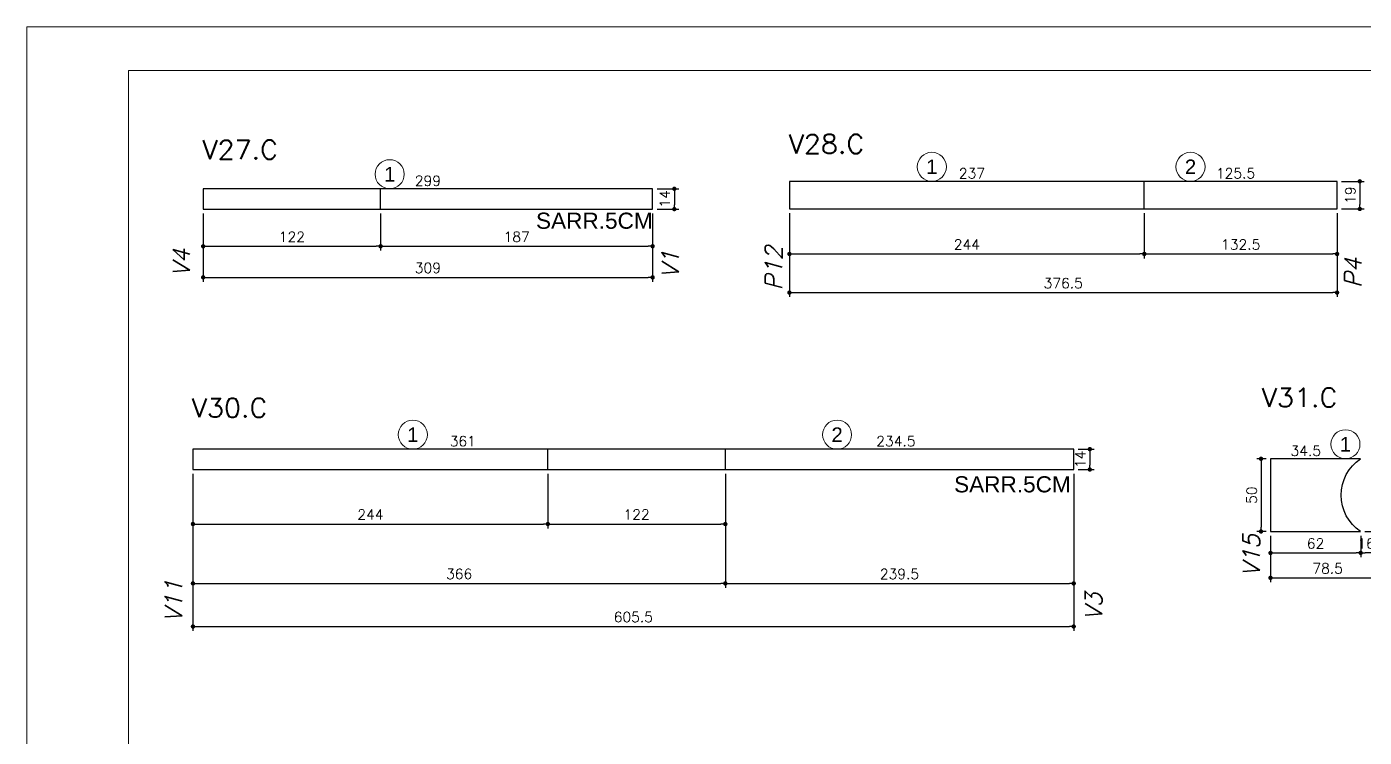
# Model space of a CAD drawing. Extents: x -20676 to 4767, y -817 to 13976.
# Drawn here: x -17506 to -16587, y 5793 to 6282 of the extents above; entities that cross this region are included whole.
import ezdxf
from ezdxf.enums import TextEntityAlignment as Align

# ---------------------------------------------------------------- set-up
doc = ezdxf.new("R2010")
doc.units = 0
doc.header["$PDMODE"] = 2
doc.header["$PDSIZE"] = 10
doc.layers.get('0').update_dxf_attribs({"lineweight": 13})
doc.layers.get('Defpoints').update_dxf_attribs({"lineweight": 13})
for name, color, linetype in [('Cota Sarrafo', 180, 'Continuous'), ('Painéis', 200, 'Continuous'), ('TEXTO_GERAL', 7, 'Continuous')]:
    doc.layers.add(name, color=color, linetype=linetype)
for name, color, linetype, lineweight in [('cotas', 4, 'Continuous', 13), ('FOLHA MB', 7, 'Continuous', 13), ('Romaneio', 1, 'Continuous', 13), ('texto de viga', 7, 'Continuous', 13)]:
    doc.layers.add(name, color=color, linetype=linetype, lineweight=lineweight)
doc.styles.add('ARIAL', font='arial.ttf', dxfattribs={"oblique": 15, "height": 25})
doc.styles.add('MB_C02', font='arial.ttf', dxfattribs={"height": 2})
doc.styles.add('MB_C03', font='arial.ttf', dxfattribs={"height": 2.5})
doc.styles.add('MB_C04', font='arial.ttf', dxfattribs={"height": 6})
doc.styles.add('REGUA-120', font='ROMANS.shx', dxfattribs={"height": 15})
doc.styles.add('ROMANS', font='romans.shx')
doc.dimstyles.new('PAINEL', dxfattribs={"dimtxt": 7, "dimasz": 3, "dimexe": 3, "dimexo": 3, "dimgap": 3, "dimtad": 1, "dimdec": 1, "dimzin": 12, "dimdsep": 46, "dimtxsty": 'ROMANS', "dimblk": 'DOT', "dimcen": 0, "dimclrd": 4, "dimclre": 4, "dimclrt": 240, "dimadec": 1, "dimazin": 3, "dimtfac": 1, "dimtdec": 1, "dimtmove": 0, "dimatfit": 3, "dimfxl": 0, "dimtolj": 1, "dimtzin": 12, "dimarcsym": 0})
doc.dimstyles.new('projeto2', dxfattribs={"dimtxt": 7, "dimasz": 5, "dimexe": 1.25, "dimexo": 2.5, "dimgap": 2, "dimtad": 1, "dimdec": 1, "dimdsep": 46, "dimtxsty": 'ROMANS', "dimblk": 'OBLIQUE', "dimcen": 10, "dimdle": 1, "dimse1": 1, "dimse2": 1, "dimsd1": 1, "dimsd2": 1, "dimclrd": 256, "dimclre": 256, "dimclrt": 3, "dimadec": 0, "dimazin": 0, "dimtfac": 1, "dimtdec": 1, "dimtmove": 0, "dimatfit": 3, "dimldrblk": 'OBLIQUE', "dimfxl": 0, "dimlwd": -1, "dimlwe": -1, "dimarcsym": 0})

# ---------------------------------------------------------------- blocks, each defined once
blk = doc.blocks.new('A$Ceb89ac90')
at = {"color": 1}
for points in [[(0, 1199.94), (0, 149.94), (1485.02, 149.94), (1485.02, 1199.94)], [(70, 1169.94), (70, 179.94), (1455.02, 179.94), (1455.02, 1169.94)]]:
    blk.add_lwpolyline(points, close=True, dxfattribs=at)
at = {"color": 5}
for tag, p, height, style in [('CLIENTE', (449.73, 328.83), 12.63, 'MB_C03'), ('REV_05', (1103.14, 338.08), 10.1, 'MB_C02'), ('DATA_REV_05', (1151.54, 337.91), 10.1, 'MB_C02'), ('INFO_REV_05', (1228.12, 337.91), 10.1, 'MB_C02'), ('FASE', (924.57, 320.46), 10.1, 'MB_C02'), ('REV_04', (1103.14, 312.82), 10.1, 'MB_C02'), ('DATA_REV_04', (1151.54, 312.66), 10.1, 'MB_C02'), ('INFO_REV_04', (1228.12, 312.66), 10.1, 'MB_C02'), ('PROJETISTA', (767.99, 285.11), 10.1, 'MB_C02'), ('DATA', (924.57, 285.11), 10.1, 'MB_C02'), ('REV_03', (1103.14, 287.57), 10.1, 'MB_C02'), ('DATA_REV_03', (1151.54, 287.4), 10.1, 'MB_C02'), ('INFO_REV_03', (1228.12, 287.4), 10.1, 'MB_C02'), ('OBRA', (449.73, 273.34), 12.63, 'MB_C03'), ('REV_02', (1103.14, 262.31), 10.1, 'MB_C02'), ('DATA_REV_02', (1151.54, 262.15), 10.1, 'MB_C02'), ('INFO_REV_02', (1228.12, 262.15), 10.1, 'MB_C02'), ('ESC', (924.57, 251.76), 10.1, 'MB_C02'), ('COR', (1010.47, 251.76), 10.1, 'MB_C02'), ('REV_01', (1103.14, 237.06), 10.1, 'MB_C02'), ('DATA_REV_01', (1151.54, 236.89), 10.1, 'MB_C02'), ('INFO_REV_01', (1228.12, 236.89), 10.1, 'MB_C02'), ('PAVIMENTO', (449.73, 215.3), 12.63, 'MB_C03'), ('FL', (1018.09, 194.68), 30.31, 'MB_C04'), ('REV_00', (1103.14, 211.8), 10.1, 'MB_C02'), ('DATA_REV_00', (1151.54, 211.64), 10.1, 'MB_C02'), ('EMISSÃO_INICIAL', (1228.12, 211.64), 10.1, 'MB_C02'), ('REV', (944.1, 205.03), 12.63, 'MB_C03')]:
    blk.add_attdef(tag, p, '', height=height, dxfattribs=dict(at, style=style))
at = {"color": 6, "style": 'MB_C02'}
for tag, p in [('ENDEREÇO_CLIENTE', (449.73, 307.83)), ('ENDEREÇO_OBRA', (449.73, 252.69)), ('TIPO_DE_PROJETO', (449.73, 192.28))]:
    blk.add_attdef(tag, p, '', height=10.1, dxfattribs=at)
blk = doc.blocks.new('_Dot')
at = {"color": 0, "linetype": 'ByBlock', "lineweight": -2}
blk.add_line((-0.5, 0), (-1, 0), dxfattribs=at)
at = {"color": 0, "linetype": 'ByBlock', "const_width": 0.5}
blk.add_lwpolyline([(-0.25, 0, 1), (0.25, 0, 1)], format="xyb", close=True, dxfattribs=at)
blk = doc.blocks.new('*D1542')
at = {"layer": 'cotas', "color": 4, "lineweight": -2, "transparency": 16777216}
for p, q in [((-17385.11, 6153.79), (-17385.11, 6106.83)), ((-17076.11, 6153.79), (-17076.11, 6106.83)), ((-17382.11, 6109.83), (-17079.11, 6109.83))]:
    blk.add_line(p, q, dxfattribs=at)
at = {"layer": 'Defpoints', "color": 0, "transparency": 16777216}
for p in [(-17385.11, 6156.79), (-17076.11, 6156.79), (-17076.11, 6109.83)]:
    blk.add_point(p, dxfattribs=at)
at = {"layer": 'cotas', "color": 4, "lineweight": -2, "transparency": 16777216, "xscale": 3, "yscale": 3, "zscale": 3, "rotation": 180}
blk.add_blockref('_Dot', (-17385.11, 6109.83), dxfattribs=at)
at = {"layer": 'cotas', "color": 4, "lineweight": -2, "transparency": 16777216, "xscale": 3, "yscale": 3, "zscale": 3}
blk.add_blockref('_Dot', (-17076.11, 6109.83), dxfattribs=at)
at = {"layer": 'cotas', "color": 240, "transparency": 16777216, "insert": (-17230.61, 6116.33), "char_height": 7, "attachment_point": 5, "style": 'ROMANS'}
blk.add_mtext('\\A1;309', dxfattribs=at)
blk = doc.blocks.new('*D1543')
at = {"layer": 'cotas', "color": 4, "lineweight": -2, "transparency": 16777216}
for p, q in [((-17073.11, 6170.79), (-17058.18, 6170.79)), ((-17061.18, 6167.79), (-17061.18, 6159.79)), ((-17073.11, 6156.79), (-17058.18, 6156.79))]:
    blk.add_line(p, q, dxfattribs=at)
at = {"layer": 'Defpoints', "color": 0, "transparency": 16777216}
for p in [(-17076.11, 6170.79), (-17076.11, 6156.79), (-17061.18, 6156.79)]:
    blk.add_point(p, dxfattribs=at)
at = {"layer": 'cotas', "color": 4, "lineweight": -2, "transparency": 16777216, "xscale": 3, "yscale": 3, "zscale": 3}
for p, rotation in [((-17061.18, 6170.79), 90), ((-17061.18, 6156.79), 270)]:
    blk.add_blockref('_Dot', p, dxfattribs=dict(at, rotation=rotation))
at = {"layer": 'cotas', "color": 240, "transparency": 16777216, "insert": (-17067.68, 6163.79), "char_height": 7, "attachment_point": 5, "rotation": 90, "style": 'ROMANS'}
blk.add_mtext('\\A1;14', dxfattribs=at)
blk = doc.blocks.new('*D1544')
at = {"layer": 'cotas', "color": 4, "lineweight": -2, "transparency": 16777216}
for p, q in [((-17385.11, 6153.79), (-17385.11, 6128.23)), ((-17263.11, 6153.79), (-17263.11, 6128.23)), ((-17382.11, 6131.23), (-17266.11, 6131.23))]:
    blk.add_line(p, q, dxfattribs=at)
at = {"layer": 'Defpoints', "color": 0, "transparency": 16777216}
for p in [(-17385.11, 6156.79), (-17263.11, 6156.79), (-17263.11, 6131.23)]:
    blk.add_point(p, dxfattribs=at)
at = {"layer": 'cotas', "color": 4, "lineweight": -2, "transparency": 16777216, "xscale": 3, "yscale": 3, "zscale": 3, "rotation": 180}
blk.add_blockref('_Dot', (-17385.11, 6131.23), dxfattribs=at)
at = {"layer": 'cotas', "color": 4, "lineweight": -2, "transparency": 16777216, "xscale": 3, "yscale": 3, "zscale": 3}
blk.add_blockref('_Dot', (-17263.11, 6131.23), dxfattribs=at)
at = {"layer": 'cotas', "color": 240, "transparency": 16777216, "insert": (-17324.11, 6137.73), "char_height": 7, "attachment_point": 5, "style": 'ROMANS'}
blk.add_mtext('\\A1;122', dxfattribs=at)
blk = doc.blocks.new('*D1545')
at = {"layer": 'cotas', "color": 4, "lineweight": -2, "transparency": 16777216}
for p, q in [((-17263.11, 6153.79), (-17263.11, 6128.23)), ((-17076.11, 6153.79), (-17076.11, 6128.23)), ((-17260.11, 6131.23), (-17079.11, 6131.23))]:
    blk.add_line(p, q, dxfattribs=at)
at = {"layer": 'Defpoints', "color": 0, "transparency": 16777216}
for p in [(-17263.11, 6156.79), (-17076.11, 6156.79), (-17076.11, 6131.23)]:
    blk.add_point(p, dxfattribs=at)
at = {"layer": 'cotas', "color": 4, "lineweight": -2, "transparency": 16777216, "xscale": 3, "yscale": 3, "zscale": 3, "rotation": 180}
blk.add_blockref('_Dot', (-17263.11, 6131.23), dxfattribs=at)
at = {"layer": 'cotas', "color": 4, "lineweight": -2, "transparency": 16777216, "xscale": 3, "yscale": 3, "zscale": 3}
blk.add_blockref('_Dot', (-17076.11, 6131.23), dxfattribs=at)
at = {"layer": 'cotas', "color": 240, "transparency": 16777216, "insert": (-17169.61, 6137.73), "char_height": 7, "attachment_point": 5, "style": 'ROMANS'}
blk.add_mtext('\\A1;187', dxfattribs=at)
blk = doc.blocks.new('*D1546')
at = {"layer": 'Defpoints', "color": 0, "transparency": 16777216}
for p in [(-17380.11, 6170.79), (-17081.11, 6170.79), (-17081.11, 6170.79)]:
    blk.add_point(p, dxfattribs=at)
at = {"layer": 'Cota Sarrafo', "color": 3, "transparency": 16777216, "insert": (-17230.61, 6176.29), "char_height": 7, "attachment_point": 5, "style": 'ROMANS'}
blk.add_mtext('299', dxfattribs=at)
blk = doc.blocks.new('_OBLIQUE')
at = {"color": 0, "linetype": 'ByBlock', "lineweight": -2}
for p, q in [((0, 0), (-1, 0)), ((-0.5, -0.5), (0.5, 0.5))]:
    blk.add_line(p, q, dxfattribs=at)
blk = doc.blocks.new('*D1547')
at = {"layer": 'cotas', "color": 4, "lineweight": -2, "transparency": 16777216}
for p, q in [((-16982.09, 6153.9), (-16982.09, 6096.35)), ((-16605.59, 6153.9), (-16605.59, 6096.35)), ((-16979.09, 6099.35), (-16608.59, 6099.35))]:
    blk.add_line(p, q, dxfattribs=at)
at = {"layer": 'Defpoints', "color": 0, "transparency": 16777216}
for p in [(-16982.09, 6156.9), (-16605.59, 6156.9), (-16605.59, 6099.35)]:
    blk.add_point(p, dxfattribs=at)
at = {"layer": 'cotas', "color": 4, "lineweight": -2, "transparency": 16777216, "xscale": 3, "yscale": 3, "zscale": 3, "rotation": 180}
blk.add_blockref('_Dot', (-16982.09, 6099.35), dxfattribs=at)
at = {"layer": 'cotas', "color": 4, "lineweight": -2, "transparency": 16777216, "xscale": 3, "yscale": 3, "zscale": 3}
blk.add_blockref('_Dot', (-16605.59, 6099.35), dxfattribs=at)
at = {"layer": 'cotas', "color": 240, "transparency": 16777216, "insert": (-16793.84, 6105.85), "char_height": 7, "attachment_point": 5, "style": 'ROMANS'}
blk.add_mtext('\\A1;376.5', dxfattribs=at)
blk = doc.blocks.new('*D1548')
at = {"layer": 'cotas', "color": 4, "lineweight": -2, "transparency": 16777216}
for p, q in [((-16982.09, 6153.9), (-16982.09, 6122.93)), ((-16738.09, 6153.9), (-16738.09, 6122.93)), ((-16979.09, 6125.93), (-16741.09, 6125.93))]:
    blk.add_line(p, q, dxfattribs=at)
at = {"layer": 'Defpoints', "color": 0, "transparency": 16777216}
for p in [(-16982.09, 6156.9), (-16738.09, 6156.9), (-16738.09, 6125.93)]:
    blk.add_point(p, dxfattribs=at)
at = {"layer": 'cotas', "color": 4, "lineweight": -2, "transparency": 16777216, "xscale": 3, "yscale": 3, "zscale": 3, "rotation": 180}
blk.add_blockref('_Dot', (-16982.09, 6125.93), dxfattribs=at)
at = {"layer": 'cotas', "color": 4, "lineweight": -2, "transparency": 16777216, "xscale": 3, "yscale": 3, "zscale": 3}
blk.add_blockref('_Dot', (-16738.09, 6125.93), dxfattribs=at)
at = {"layer": 'cotas', "color": 240, "transparency": 16777216, "insert": (-16860.09, 6132.43), "char_height": 7, "attachment_point": 5, "style": 'ROMANS'}
blk.add_mtext('\\A1;244', dxfattribs=at)
blk = doc.blocks.new('*D1549')
at = {"layer": 'cotas', "color": 4, "lineweight": -2, "transparency": 16777216}
for p, q in [((-16738.09, 6153.9), (-16738.09, 6122.93)), ((-16605.59, 6153.9), (-16605.59, 6122.93)), ((-16735.09, 6125.93), (-16608.59, 6125.93))]:
    blk.add_line(p, q, dxfattribs=at)
at = {"layer": 'Defpoints', "color": 0, "transparency": 16777216}
for p in [(-16738.09, 6156.9), (-16605.59, 6156.9), (-16605.59, 6125.93)]:
    blk.add_point(p, dxfattribs=at)
at = {"layer": 'cotas', "color": 4, "lineweight": -2, "transparency": 16777216, "xscale": 3, "yscale": 3, "zscale": 3, "rotation": 180}
blk.add_blockref('_Dot', (-16738.09, 6125.93), dxfattribs=at)
at = {"layer": 'cotas', "color": 4, "lineweight": -2, "transparency": 16777216, "xscale": 3, "yscale": 3, "zscale": 3}
blk.add_blockref('_Dot', (-16605.59, 6125.93), dxfattribs=at)
at = {"layer": 'cotas', "color": 240, "transparency": 16777216, "insert": (-16671.84, 6132.43), "char_height": 7, "attachment_point": 5, "style": 'ROMANS'}
blk.add_mtext('\\A1;132.5', dxfattribs=at)
blk = doc.blocks.new('*D1550')
at = {"layer": 'cotas', "color": 4, "lineweight": -2, "transparency": 16777216}
for p, q in [((-16602.59, 6175.9), (-16586.94, 6175.9)), ((-16589.94, 6172.9), (-16589.94, 6159.9)), ((-16602.59, 6156.9), (-16586.94, 6156.9))]:
    blk.add_line(p, q, dxfattribs=at)
at = {"layer": 'Defpoints', "color": 0, "transparency": 16777216}
for p in [(-16605.59, 6175.9), (-16605.59, 6156.9), (-16589.94, 6156.9)]:
    blk.add_point(p, dxfattribs=at)
at = {"layer": 'cotas', "color": 4, "lineweight": -2, "transparency": 16777216, "xscale": 3, "yscale": 3, "zscale": 3}
for p, rotation in [((-16589.94, 6175.9), 90), ((-16589.94, 6156.9), 270)]:
    blk.add_blockref('_Dot', p, dxfattribs=dict(at, rotation=rotation))
at = {"layer": 'cotas', "color": 240, "transparency": 16777216, "insert": (-16596.44, 6166.4), "char_height": 7, "attachment_point": 5, "rotation": 90, "style": 'ROMANS'}
blk.add_mtext('\\A1;19', dxfattribs=at)
blk = doc.blocks.new('*D1551')
at = {"layer": 'Defpoints', "color": 0, "transparency": 16777216}
for p in [(-16975.09, 6175.9), (-16738.09, 6175.9), (-16738.09, 6175.9)]:
    blk.add_point(p, dxfattribs=at)
at = {"layer": 'Cota Sarrafo', "color": 3, "transparency": 16777216, "insert": (-16856.59, 6181.4), "char_height": 7, "attachment_point": 5, "style": 'ROMANS'}
blk.add_mtext('237', dxfattribs=at)
blk = doc.blocks.new('*D1552')
at = {"layer": 'Defpoints', "color": 0, "transparency": 16777216}
for p in [(-16738.09, 6175.9), (-16612.59, 6175.9), (-16612.59, 6175.9)]:
    blk.add_point(p, dxfattribs=at)
at = {"layer": 'Cota Sarrafo', "color": 3, "transparency": 16777216, "insert": (-16675.34, 6181.4), "char_height": 7, "attachment_point": 5, "style": 'ROMANS'}
blk.add_mtext('125.5', dxfattribs=at)
blk = doc.blocks.new('*D1556')
at = {"layer": 'cotas', "color": 4, "lineweight": -2, "transparency": 16777216}
for p, q in [((-17392.13, 5974.63), (-17392.13, 5866.66)), ((-16786.63, 5974.63), (-16786.63, 5866.66)), ((-17389.13, 5869.66), (-16789.63, 5869.66))]:
    blk.add_line(p, q, dxfattribs=at)
at = {"layer": 'Defpoints', "color": 0, "transparency": 16777216}
for p in [(-17392.13, 5977.63), (-16786.63, 5977.63), (-16786.63, 5869.66)]:
    blk.add_point(p, dxfattribs=at)
at = {"layer": 'cotas', "color": 4, "lineweight": -2, "transparency": 16777216, "xscale": 3, "yscale": 3, "zscale": 3, "rotation": 180}
blk.add_blockref('_Dot', (-17392.13, 5869.66), dxfattribs=at)
at = {"layer": 'cotas', "color": 4, "lineweight": -2, "transparency": 16777216, "xscale": 3, "yscale": 3, "zscale": 3}
blk.add_blockref('_Dot', (-16786.63, 5869.66), dxfattribs=at)
at = {"layer": 'cotas', "color": 240, "transparency": 16777216, "insert": (-17089.38, 5876.16), "char_height": 7, "attachment_point": 5, "style": 'ROMANS'}
blk.add_mtext('\\A1;605.5', dxfattribs=at)
blk = doc.blocks.new('*D1557')
at = {"layer": 'cotas', "color": 4, "lineweight": -2, "transparency": 16777216}
for p, q in [((-16783.63, 5991.63), (-16772.56, 5991.63)), ((-16775.56, 5988.63), (-16775.56, 5980.63)), ((-16783.63, 5977.63), (-16772.56, 5977.63))]:
    blk.add_line(p, q, dxfattribs=at)
at = {"layer": 'Defpoints', "color": 0, "transparency": 16777216}
for p in [(-16786.63, 5991.63), (-16786.63, 5977.63), (-16775.56, 5977.63)]:
    blk.add_point(p, dxfattribs=at)
at = {"layer": 'cotas', "color": 4, "lineweight": -2, "transparency": 16777216, "xscale": 3, "yscale": 3, "zscale": 3}
for p, rotation in [((-16775.56, 5991.63), 90), ((-16775.56, 5977.63), 270)]:
    blk.add_blockref('_Dot', p, dxfattribs=dict(at, rotation=rotation))
at = {"layer": 'cotas', "color": 240, "transparency": 16777216, "insert": (-16782.06, 5984.63), "char_height": 7, "attachment_point": 5, "rotation": 90, "style": 'ROMANS'}
blk.add_mtext('\\A1;14', dxfattribs=at)
blk = doc.blocks.new('*D1558')
at = {"layer": 'cotas', "color": 4, "lineweight": -2, "transparency": 16777216}
for p, q in [((-17392.13, 5974.63), (-17392.13, 5937.16)), ((-17148.13, 5974.63), (-17148.13, 5937.16)), ((-17389.13, 5940.16), (-17151.13, 5940.16))]:
    blk.add_line(p, q, dxfattribs=at)
at = {"layer": 'Defpoints', "color": 0, "transparency": 16777216}
for p in [(-17392.13, 5977.63), (-17148.13, 5977.63), (-17148.13, 5940.16)]:
    blk.add_point(p, dxfattribs=at)
at = {"layer": 'cotas', "color": 4, "lineweight": -2, "transparency": 16777216, "xscale": 3, "yscale": 3, "zscale": 3, "rotation": 180}
blk.add_blockref('_Dot', (-17392.13, 5940.16), dxfattribs=at)
at = {"layer": 'cotas', "color": 4, "lineweight": -2, "transparency": 16777216, "xscale": 3, "yscale": 3, "zscale": 3}
blk.add_blockref('_Dot', (-17148.13, 5940.16), dxfattribs=at)
at = {"layer": 'cotas', "color": 240, "transparency": 16777216, "insert": (-17270.13, 5946.66), "char_height": 7, "attachment_point": 5, "style": 'ROMANS'}
blk.add_mtext('\\A1;244', dxfattribs=at)
blk = doc.blocks.new('*D1559')
at = {"layer": 'cotas', "color": 4, "lineweight": -2, "transparency": 16777216}
for p, q in [((-17148.13, 5974.63), (-17148.13, 5937.16)), ((-17026.13, 5974.63), (-17026.13, 5937.16)), ((-17145.13, 5940.16), (-17029.13, 5940.16))]:
    blk.add_line(p, q, dxfattribs=at)
at = {"layer": 'Defpoints', "color": 0, "transparency": 16777216}
for p in [(-17148.13, 5977.63), (-17026.13, 5977.63), (-17026.13, 5940.16)]:
    blk.add_point(p, dxfattribs=at)
at = {"layer": 'cotas', "color": 4, "lineweight": -2, "transparency": 16777216, "xscale": 3, "yscale": 3, "zscale": 3, "rotation": 180}
blk.add_blockref('_Dot', (-17148.13, 5940.16), dxfattribs=at)
at = {"layer": 'cotas', "color": 4, "lineweight": -2, "transparency": 16777216, "xscale": 3, "yscale": 3, "zscale": 3}
blk.add_blockref('_Dot', (-17026.13, 5940.16), dxfattribs=at)
at = {"layer": 'cotas', "color": 240, "transparency": 16777216, "insert": (-17087.13, 5946.66), "char_height": 7, "attachment_point": 5, "style": 'ROMANS'}
blk.add_mtext('\\A1;122', dxfattribs=at)
blk = doc.blocks.new('*D1560')
at = {"layer": 'cotas', "color": 4, "lineweight": -2, "transparency": 16777216}
for p, q in [((-17026.13, 5974.63), (-17026.13, 5896.31)), ((-16786.63, 5974.63), (-16786.63, 5896.31)), ((-17023.13, 5899.31), (-16789.63, 5899.31))]:
    blk.add_line(p, q, dxfattribs=at)
at = {"layer": 'Defpoints', "color": 0, "transparency": 16777216}
for p in [(-17026.13, 5977.63), (-16786.63, 5977.63), (-16786.63, 5899.31)]:
    blk.add_point(p, dxfattribs=at)
at = {"layer": 'cotas', "color": 4, "lineweight": -2, "transparency": 16777216, "xscale": 3, "yscale": 3, "zscale": 3, "rotation": 180}
blk.add_blockref('_Dot', (-17026.13, 5899.31), dxfattribs=at)
at = {"layer": 'cotas', "color": 4, "lineweight": -2, "transparency": 16777216, "xscale": 3, "yscale": 3, "zscale": 3}
blk.add_blockref('_Dot', (-16786.63, 5899.31), dxfattribs=at)
at = {"layer": 'cotas', "color": 240, "transparency": 16777216, "insert": (-16906.38, 5905.81), "char_height": 7, "attachment_point": 5, "style": 'ROMANS'}
blk.add_mtext('\\A1;239.5', dxfattribs=at)
blk = doc.blocks.new('*D1561')
at = {"layer": 'cotas', "color": 4, "lineweight": -2, "transparency": 16777216}
for p, q in [((-17392.13, 5974.63), (-17392.13, 5896.31)), ((-17026.13, 5974.63), (-17026.13, 5896.31)), ((-17389.13, 5899.31), (-17029.13, 5899.31))]:
    blk.add_line(p, q, dxfattribs=at)
at = {"layer": 'Defpoints', "color": 0, "transparency": 16777216}
for p in [(-17392.13, 5977.63), (-17026.13, 5977.63), (-17026.13, 5899.31)]:
    blk.add_point(p, dxfattribs=at)
at = {"layer": 'cotas', "color": 4, "lineweight": -2, "transparency": 16777216, "xscale": 3, "yscale": 3, "zscale": 3, "rotation": 180}
blk.add_blockref('_Dot', (-17392.13, 5899.31), dxfattribs=at)
at = {"layer": 'cotas', "color": 4, "lineweight": -2, "transparency": 16777216, "xscale": 3, "yscale": 3, "zscale": 3}
blk.add_blockref('_Dot', (-17026.13, 5899.31), dxfattribs=at)
at = {"layer": 'cotas', "color": 240, "transparency": 16777216, "insert": (-17209.13, 5905.81), "char_height": 7, "attachment_point": 5, "style": 'ROMANS'}
blk.add_mtext('\\A1;366', dxfattribs=at)
blk = doc.blocks.new('*D1562')
at = {"layer": 'Defpoints', "color": 0, "transparency": 16777216}
for p in [(-17387.13, 5991.63), (-17026.13, 5991.63), (-17026.13, 5991.63)]:
    blk.add_point(p, dxfattribs=at)
at = {"layer": 'Cota Sarrafo', "color": 3, "transparency": 16777216, "insert": (-17206.63, 5997.13), "char_height": 7, "attachment_point": 5, "style": 'ROMANS'}
blk.add_mtext('361', dxfattribs=at)
blk = doc.blocks.new('*D1563')
at = {"layer": 'Defpoints', "color": 0, "transparency": 16777216}
for p in [(-17026.13, 5991.63), (-16791.63, 5991.63), (-16791.63, 5991.63)]:
    blk.add_point(p, dxfattribs=at)
at = {"layer": 'Cota Sarrafo', "color": 3, "transparency": 16777216, "insert": (-16908.88, 5997.13), "char_height": 7, "attachment_point": 5, "style": 'ROMANS'}
blk.add_mtext('234.5', dxfattribs=at)
blk = doc.blocks.new('*D1564')
at = {"layer": 'cotas', "color": 4, "lineweight": -2, "transparency": 16777216}
for p, q in [((-16572.83, 5957.03), (-16572.83, 5900.13)), ((-16651.33, 5932.03), (-16651.33, 5900.13)), ((-16648.33, 5903.13), (-16575.83, 5903.13))]:
    blk.add_line(p, q, dxfattribs=at)
at = {"layer": 'Defpoints', "color": 0, "transparency": 16777216}
for p in [(-16572.83, 5960.03), (-16651.33, 5935.03), (-16572.83, 5903.13)]:
    blk.add_point(p, dxfattribs=at)
at = {"layer": 'cotas', "color": 4, "lineweight": -2, "transparency": 16777216, "xscale": 3, "yscale": 3, "zscale": 3, "rotation": 180}
blk.add_blockref('_Dot', (-16651.33, 5903.13), dxfattribs=at)
at = {"layer": 'cotas', "color": 4, "lineweight": -2, "transparency": 16777216, "xscale": 3, "yscale": 3, "zscale": 3}
blk.add_blockref('_Dot', (-16572.83, 5903.13), dxfattribs=at)
at = {"layer": 'cotas', "color": 240, "transparency": 16777216, "insert": (-16612.08, 5909.63), "char_height": 7, "attachment_point": 5, "style": 'ROMANS'}
blk.add_mtext('\\A1;78.5', dxfattribs=at)
blk = doc.blocks.new('*D1565')
at = {"layer": 'Defpoints', "color": 0, "transparency": 16777216}
for p in [(-16644.33, 5985.03), (-16609.83, 5985.03), (-16609.83, 5985.03)]:
    blk.add_point(p, dxfattribs=at)
at = {"layer": 'Cota Sarrafo', "color": 3, "transparency": 16777216, "insert": (-16627.08, 5990.53), "char_height": 7, "attachment_point": 5, "style": 'ROMANS'}
blk.add_mtext('34.5', dxfattribs=at)
blk = doc.blocks.new('*D1567')
at = {"layer": 'cotas', "color": 4, "lineweight": -2, "transparency": 16777216}
for p, q in [((-16654.33, 5985.03), (-16660.83, 5985.03)), ((-16657.83, 5982.03), (-16657.83, 5938.03)), ((-16654.33, 5935.03), (-16660.83, 5935.03))]:
    blk.add_line(p, q, dxfattribs=at)
at = {"layer": 'Defpoints', "color": 0, "transparency": 16777216}
for p in [(-16651.33, 5985.03), (-16657.83, 5935.03), (-16651.33, 5935.03)]:
    blk.add_point(p, dxfattribs=at)
at = {"layer": 'cotas', "color": 4, "lineweight": -2, "transparency": 16777216, "xscale": 3, "yscale": 3, "zscale": 3}
for p, rotation in [((-16657.83, 5985.03), 90), ((-16657.83, 5935.03), 270)]:
    blk.add_blockref('_Dot', p, dxfattribs=dict(at, rotation=rotation))
at = {"layer": 'cotas', "color": 240, "transparency": 16777216, "insert": (-16664.33, 5960.03), "char_height": 7, "attachment_point": 5, "rotation": 90, "style": 'ROMANS'}
blk.add_mtext('\\A1;50', dxfattribs=at)
blk = doc.blocks.new('*D1568')
at = {"layer": 'cotas', "color": 4, "lineweight": -2, "transparency": 16777216}
for p, q in [((-16569.83, 5960.03), (-16556.78, 5960.03)), ((-16559.78, 5957.03), (-16559.78, 5938.03)), ((-16586.42, 5935.03), (-16556.78, 5935.03))]:
    blk.add_line(p, q, dxfattribs=at)
at = {"layer": 'Defpoints', "color": 0, "transparency": 16777216}
for p in [(-16572.83, 5960.03), (-16589.42, 5935.03), (-16559.78, 5935.03)]:
    blk.add_point(p, dxfattribs=at)
at = {"layer": 'cotas', "color": 4, "lineweight": -2, "transparency": 16777216, "xscale": 3, "yscale": 3, "zscale": 3}
for p, rotation in [((-16559.78, 5960.03), 90), ((-16559.78, 5935.03), 270)]:
    blk.add_blockref('_Dot', p, dxfattribs=dict(at, rotation=rotation))
at = {"layer": 'cotas', "color": 240, "transparency": 16777216, "insert": (-16566.28, 5947.53), "char_height": 7, "attachment_point": 5, "rotation": 90, "style": 'ROMANS'}
blk.add_mtext('\\A1;25', dxfattribs=at)
blk = doc.blocks.new('*D1569')
at = {"layer": 'cotas', "color": 4, "lineweight": -2, "transparency": 16777216}
for p, q in [((-16572.83, 5957.03), (-16572.83, 5917.28)), ((-16589.34, 5932.1), (-16589.34, 5917.28)), ((-16575.83, 5920.28), (-16586.34, 5920.28))]:
    blk.add_line(p, q, dxfattribs=at)
at = {"layer": 'Defpoints', "color": 0, "transparency": 16777216}
for p in [(-16572.83, 5960.03), (-16589.34, 5935.1), (-16589.34, 5920.28)]:
    blk.add_point(p, dxfattribs=at)
at = {"layer": 'cotas', "color": 4, "lineweight": -2, "transparency": 16777216, "xscale": 3, "yscale": 3, "zscale": 3, "rotation": 180}
blk.add_blockref('_Dot', (-16589.34, 5920.28), dxfattribs=at)
at = {"layer": 'cotas', "color": 4, "lineweight": -2, "transparency": 16777216, "xscale": 3, "yscale": 3, "zscale": 3}
blk.add_blockref('_Dot', (-16572.83, 5920.28), dxfattribs=at)
at = {"layer": 'cotas', "color": 240, "transparency": 16777216, "insert": (-16581.09, 5926.78), "char_height": 7, "attachment_point": 5, "style": 'ROMANS'}
blk.add_mtext('\\A1;16.5', dxfattribs=at)
blk = doc.blocks.new('*D1570')
at = {"layer": 'Defpoints', "color": 0, "transparency": 16777216}
for p in [(-16651.33, 5935.03), (-16589.34, 5935.1), (-16589.34, 5920.28)]:
    blk.add_point(p, dxfattribs=at)
at = {"layer": 'Painéis', "color": 4, "lineweight": -2, "transparency": 16777216}
for p, q in [((-16651.33, 5932.03), (-16651.33, 5917.28)), ((-16589.34, 5932.1), (-16589.34, 5917.28)), ((-16648.33, 5920.28), (-16592.34, 5920.28))]:
    blk.add_line(p, q, dxfattribs=at)
at = {"layer": 'Painéis', "color": 4, "lineweight": -2, "transparency": 16777216, "xscale": 3, "yscale": 3, "zscale": 3, "rotation": 180}
blk.add_blockref('_Dot', (-16651.33, 5920.28), dxfattribs=at)
at = {"layer": 'Painéis', "color": 4, "lineweight": -2, "transparency": 16777216, "xscale": 3, "yscale": 3, "zscale": 3}
blk.add_blockref('_Dot', (-16589.34, 5920.28), dxfattribs=at)
at = {"layer": 'Painéis', "color": 240, "transparency": 16777216, "insert": (-16620.34, 5926.78), "char_height": 7, "attachment_point": 5, "style": 'ROMANS'}
blk.add_mtext('\\A1;62', dxfattribs=at)

msp = doc.modelspace()

# ---------------------------------------------------------------- linework, layer by layer
at = {"layer": 'Painéis', "color": 6}
for p, q in [((-17263.11, 6156.79), (-17263.11, 6170.79)), ((-16738.09, 6156.9), (-16738.09, 6175.9)), ((-17148.13, 5977.63), (-17148.13, 5991.63)), ((-17026.13, 5977.63), (-17026.13, 5991.63))]:
    msp.add_line(p, q, dxfattribs=at)
for points in [[(-17076.11, 6170.79), (-17385.11, 6170.79), (-17385.11, 6156.79), (-17076.11, 6156.79)], [(-16605.59, 6175.9), (-16982.09, 6175.9), (-16982.09, 6156.9), (-16605.59, 6156.9)], [(-16786.63, 5991.63), (-17163.13, 5991.63), (-17182.13, 5991.63), (-17392.13, 5991.63), (-17392.13, 5977.63), (-16786.63, 5977.63)]]:
    msp.add_lwpolyline(points, close=True, dxfattribs=at)
msp.add_lwpolyline([(-16589.42, 5935.03, -0.536675), (-16589.42, 5985.03), (-16651.33, 5985.03), (-16651.33, 5935.03)], format="xyb", close=True, dxfattribs=at)
at = {"layer": 'Romaneio'}
for centre in [(-17256.87, 6180.79), (-16884.16, 6185.9), (-16706.32, 6185.9), (-17240.97, 6001.63), (-16949.31, 6001.63), (-16599.83, 5995.03)]:
    msp.add_circle(centre, 10, dxfattribs=at)

# ---------------------------------------------------------------- block references
msp.add_blockref('A$Ceb89ac90', (-17506.4, 5082.32))

# ---------------------------------------------------------------- texts
at = {"layer": 'FOLHA MB', "color": 1, "style": 'ARIAL'}
for p in [(-17156.3, 6143.26), (-16868.88, 5961.92)]:
    msp.add_text('SARR.5CM', height=11.116, dxfattribs=at).set_placement(p)
at = {"layer": 'Romaneio', "color": 7, "style": 'ARIAL'}
for s, p in [('1', (-16884.16, 6185.9)), ('2', (-16706.32, 6185.9)), ('1', (-17256.87, 6180.79)), ('1', (-17240.97, 6001.63)), ('2', (-16949.31, 6001.63)), ('1', (-16599.83, 5995.03))]:
    msp.add_text(s, height=10, dxfattribs=at).set_placement(p, align=Align.MIDDLE_CENTER)
at = {"layer": 'texto de viga', "color": 215, "style": 'REGUA-120', "oblique": 15}
for s, p in [('V4', (-17394.3, 6110.2)), ('V1', (-17058.09, 6109.18)), ('P12', (-16987.1, 6100.78)), ('P4', (-16588.75, 6102.49)), ('V15', (-16658.65, 5903.86)), ('V11', (-17399.63, 5872.58)), ('V3', (-16767.11, 5873.77))]:
    msp.add_text(s, height=11.752, rotation=90, dxfattribs=at).set_placement(p)
at = {"layer": 'TEXTO_GERAL', "style": 'REGUA-120', "width": 1.05}
for s, p in [('V28.C', (-16982.67, 6195.16)), ('V27.C', (-17385.76, 6191.16)), ('V31.C', (-16657.41, 6020.7)), ('V30.C', (-17393.02, 6013.58))]:
    msp.add_text(s, height=13, dxfattribs=at).set_placement(p)

# ---------------------------------------------------------------- dimensions: what is measured, and where the dimension line sits
at = {"layer": 'Cota Sarrafo'}
for base, p1, p2, picture, middle in [((-17081.11, 6170.79), (-17380.11, 6170.79), (-17081.11, 6170.79), '*D1546', (-17230.61, 6176.29)), ((-16738.09, 6175.9), (-16975.09, 6175.9), (-16738.09, 6175.9), '*D1551', (-16856.59, 6181.4)), ((-16612.59, 6175.9), (-16738.09, 6175.9), (-16612.59, 6175.9), '*D1552', (-16675.34, 6181.4)), ((-17026.13, 5991.63), (-17387.13, 5991.63), (-17026.13, 5991.63), '*D1562', (-17206.63, 5997.13)), ((-16791.63, 5991.63), (-17026.13, 5991.63), (-16791.63, 5991.63), '*D1563', (-16908.88, 5997.13)), ((-16609.83, 5985.03), (-16644.33, 5985.03), (-16609.83, 5985.03), '*D1565', (-16627.08, 5990.53))]:
    dim = msp.add_linear_dim(base=base, p1=p1, p2=p2, dimstyle='projeto2', dxfattribs=at)
    dim.commit()
    dim.dimension.update_dxf_attribs({"geometry": picture, "text_midpoint": middle})
at = {"layer": 'cotas', "color": 6}
for base, p1, p2, picture, middle in [((-17061.18, 6156.79), (-17076.11, 6170.79), (-17076.11, 6156.79), '*D1543', (-17061.18, 6163.79)), ((-16775.56, 5977.63), (-16786.63, 5991.63), (-16786.63, 5977.63), '*D1557', (-16775.56, 5984.63)), ((-16657.83, 5935.03), (-16651.33, 5985.03), (-16651.33, 5935.03), '*D1567', (-16657.83, 5960.03))]:
    dim = msp.add_linear_dim(base=base, p1=p1, p2=p2, angle=90, dimstyle='PAINEL', override={"dimarcsym": 2}, dxfattribs=at)
    dim.commit()
    dim.dimension.update_dxf_attribs({"geometry": picture, "text_midpoint": middle, "dimtype": 160})
for base, p1, p2, picture, middle in [((-16589.94, 6156.9), (-16605.59, 6175.9), (-16605.59, 6156.9), '*D1550', (-16596.44, 6166.4)), ((-16559.78, 5935.03), (-16572.83, 5960.03), (-16589.42, 5935.03), '*D1568', (-16566.28, 5947.53))]:
    dim = msp.add_linear_dim(base=base, p1=p1, p2=p2, angle=90, dimstyle='PAINEL', override={"dimarcsym": 2}, dxfattribs=at)
    dim.commit()
    dim.dimension.update_dxf_attribs({"geometry": picture, "text_midpoint": middle})
for base, p1, p2, picture, middle in [((-17076.11, 6109.83), (-17385.11, 6156.79), (-17076.11, 6156.79), '*D1542', (-17230.61, 6116.33)), ((-17263.11, 6131.23), (-17385.11, 6156.79), (-17263.11, 6156.79), '*D1544', (-17324.11, 6137.73)), ((-17076.11, 6131.23), (-17263.11, 6156.79), (-17076.11, 6156.79), '*D1545', (-17169.61, 6137.73)), ((-16605.59, 6099.35), (-16982.09, 6156.9), (-16605.59, 6156.9), '*D1547', (-16793.84, 6105.85)), ((-16738.09, 6125.93), (-16982.09, 6156.9), (-16738.09, 6156.9), '*D1548', (-16860.09, 6132.43)), ((-16605.59, 6125.93), (-16738.09, 6156.9), (-16605.59, 6156.9), '*D1549', (-16671.84, 6132.43)), ((-17148.13, 5940.16), (-17392.13, 5977.63), (-17148.13, 5977.63), '*D1558', (-17270.13, 5946.66)), ((-17026.13, 5899.31), (-17392.13, 5977.63), (-17026.13, 5977.63), '*D1561', (-17209.13, 5905.81)), ((-17026.13, 5940.16), (-17148.13, 5977.63), (-17026.13, 5977.63), '*D1559', (-17087.13, 5946.66)), ((-16786.63, 5899.31), (-17026.13, 5977.63), (-16786.63, 5977.63), '*D1560', (-16906.38, 5905.81)), ((-16572.83, 5903.13), (-16651.33, 5935.03), (-16572.83, 5960.03), '*D1564', (-16612.08, 5909.63))]:
    dim = msp.add_linear_dim(base=base, p1=p1, p2=p2, dimstyle='PAINEL', override={"dimarcsym": 2}, dxfattribs=at)
    dim.commit()
    dim.dimension.update_dxf_attribs({"geometry": picture, "text_midpoint": middle})
for base, p1, p2, picture, middle in [((-16786.63, 5869.66), (-17392.13, 5977.63), (-16786.63, 5977.63), '*D1556', (-17089.38, 5869.66)), ((-16589.34, 5920.28), (-16572.83, 5960.03), (-16589.34, 5935.1), '*D1569', (-16581.09, 5920.28))]:
    dim = msp.add_linear_dim(base=base, p1=p1, p2=p2, dimstyle='PAINEL', override={"dimarcsym": 2}, dxfattribs=at)
    dim.commit()
    dim.dimension.update_dxf_attribs({"geometry": picture, "text_midpoint": middle, "dimtype": 160})
at = {"layer": 'Painéis', "color": 6}
dim = msp.add_linear_dim(base=(-16589.34, 5920.28), p1=(-16651.33, 5935.03), p2=(-16589.34, 5935.1), dimstyle='PAINEL', override={"dimarcsym": 2}, dxfattribs=at)
dim.commit()
dim.dimension.update_dxf_attribs({"geometry": '*D1570', "text_midpoint": (-16620.34, 5926.78)})

doc.saveas('drawing.dxf')
